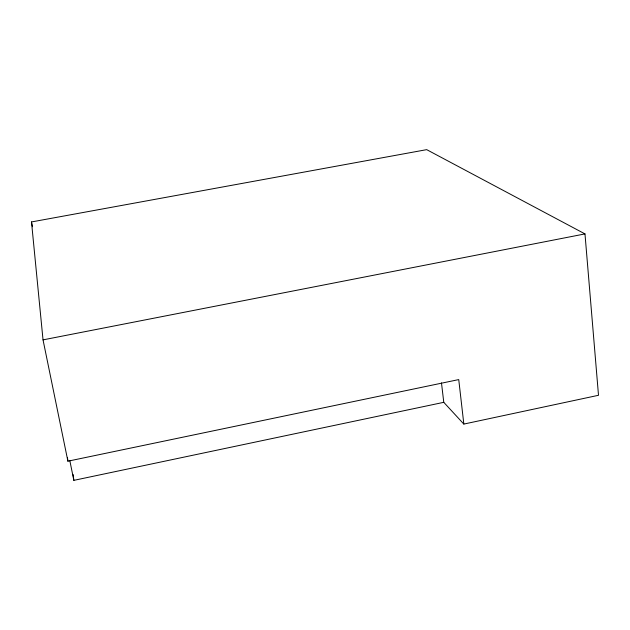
<?xml version="1.0" encoding="UTF-8"?>
<svg xmlns="http://www.w3.org/2000/svg" width="630" height="630" viewBox="0 0 630 630"><rect width="100%" height="100%" fill="white"/><g stroke="black" fill="none" stroke-linecap="round" stroke-linejoin="round"><path stroke-width="0.94" d="M463.837 424.077L598.5 395.286L584.979 233.911L426.699 149.649L31.5 221.941L43.029 339.869L67.906 461.191L458.742 379.591L463.837 424.077L443.78 402.326L441.48 382.898M69.772 460.396L73.852 480.351L443.78 402.326M43.029 339.869L584.979 233.911M31.5 221.941L32.469 226.745M73.104 474.508L73.852 480.351M67.442 457.411L67.906 461.191"/></g></svg>
